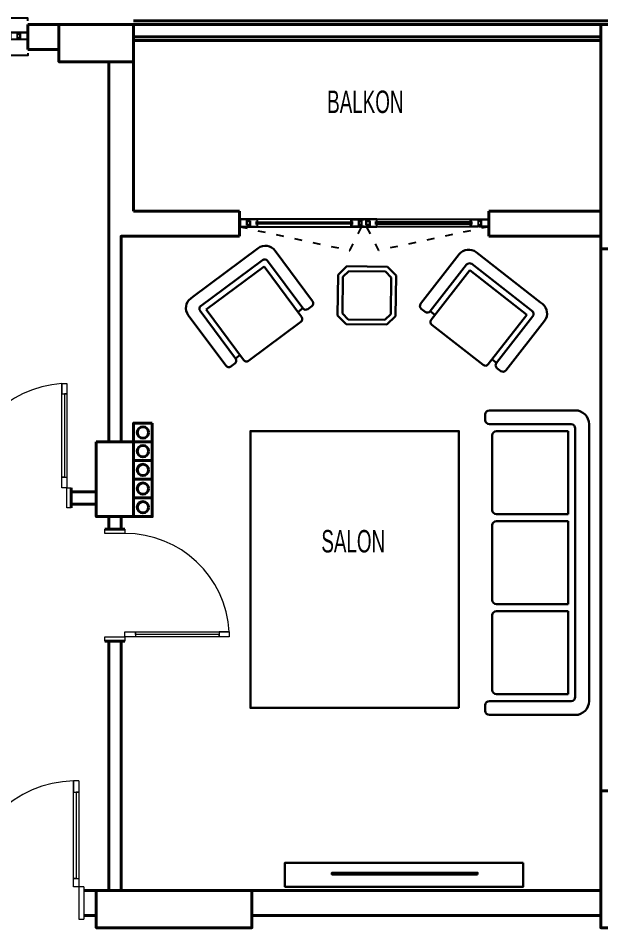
# Model space of a CAD drawing. Header units: millimetres. Extents: x 52 to 4690, y 30 to 1580.
# Drawn here: x 1600 to 2067, y 850 to 1580 of the extents above; entities that cross this region are included whole.
import ezdxf

# ---------------------------------------------------------------- set-up
doc = ezdxf.new("R2010")
doc.units = ezdxf.units.MM
doc.linetypes.add('ACAD_ISO03W100', pattern=[30, 12, -18])
for name, color, linetype, lineweight in [('CAM', 253, 'Continuous', 15), ('duvar_40', 45, 'Continuous', 40), ('PENC_25', 74, 'Continuous', 25), ('TEF', 145, 'Continuous', 30), ('yazı', 253, 'Continuous', 20)]:
    doc.layers.add(name, color=color, linetype=linetype, lineweight=lineweight)
doc.styles.add('ARIAL', font='Arial')

# ---------------------------------------------------------------- blocks, each defined once
blk = doc.blocks.new('4')
at = {"layer": 'TEF', "flags": 128}
for points in [[(2004.912652, 902.062508), (1813.559755, 902.062508), (1813.559755, 882.851427), (2004.912652, 882.851427)], [(1968.274811, 892.72211), (1851.391522, 892.72211), (1851.391522, 894.087534), (1968.274811, 894.087534)]]:
    blk.add_lwpolyline(points, close=True, dxfattribs=at)
blk = doc.blocks.new('26')
at = {"layer": 'CAM'}
for p, q in [((1791.00188, 1415.980656), (1791.00188, 1416.480656)), ((1791.00188, 1416.480656), (1867.562877, 1416.480656)), ((1867.562877, 1416.480656), (1867.562877, 1415.980656)), ((1963.323881, 1416.480656), (1886.762884, 1416.480656)), ((1886.762884, 1416.480656), (1886.762884, 1415.980656)), ((1963.323881, 1415.980656), (1963.323881, 1416.480656)), ((1867.562877, 1415.980656), (1791.00188, 1415.980656)), ((1791.00188, 1414.480656), (1791.00188, 1414.980656)), ((1791.00188, 1414.980656), (1867.562877, 1414.980656)), ((1867.562877, 1414.480656), (1791.00188, 1414.480656)), ((1867.562877, 1414.980656), (1867.562877, 1414.480656)), ((1886.762884, 1415.980656), (1963.323881, 1415.980656)), ((1963.323881, 1414.980656), (1886.762884, 1414.980656)), ((1886.762884, 1414.980656), (1886.762884, 1414.480656)), ((1886.762884, 1414.480656), (1963.323881, 1414.480656)), ((1963.323881, 1414.480656), (1963.323881, 1414.980656))]:
    blk.add_line(p, q, dxfattribs=at)
at = {"layer": 'duvar_40', "linetype": 'ByBlock'}
for p, q in [((1777.162892, 1404.851439), (1777.162892, 1424.851439)), ((1977.162892, 1404.851439), (1977.162892, 1424.851439))]:
    blk.add_line(p, q, dxfattribs=at)
at = {"layer": 'PENC_25'}
for p, q in [((1777.16288, 1418.480657), (1777.16288, 1418.480657)), ((1777.16288, 1418.480657), (1777.16288, 1412.480654)), ((1777.16288, 1412.480654), (1777.16288, 1418.480657)), ((1783.187662, 1418.480657), (1777.16288, 1418.480657)), ((1777.16288, 1418.480657), (1777.16288, 1415.480656)), ((1782.987662, 1418.280657), (1777.58766, 1418.280657)), ((1777.58766, 1418.280657), (1777.58766, 1416.680656)), ((1777.58766, 1416.680656), (1777.58766, 1416.680656)), ((1777.58766, 1416.680656), (1777.58766, 1414.280656)), ((1782.987662, 1413.780656), (1782.987662, 1418.280657)), ((1783.187662, 1413.980656), (1783.187662, 1418.480657)), ((1791.70188, 1418.480657), (1783.487662, 1418.480657)), ((1783.487662, 1418.480657), (1783.487662, 1416.980656)), ((1783.487662, 1416.980656), (1785.487663, 1416.980656)), ((1791.50188, 1418.280657), (1783.687662, 1418.280657)), ((1783.687662, 1418.280657), (1783.687662, 1417.180656)), ((1783.687662, 1417.180656), (1785.687663, 1417.180656)), ((1785.487663, 1416.980656), (1785.487663, 1412.480654)), ((1785.687663, 1417.180656), (1785.687663, 1412.680654)), ((1790.80188, 1414.280656), (1790.80188, 1416.680656)), ((1790.80188, 1416.680656), (1791.50188, 1416.680656)), ((1791.00188, 1414.480656), (1791.00188, 1416.480656)), ((1791.00188, 1416.480656), (1791.70188, 1416.480656)), ((1791.50188, 1416.680656), (1791.50188, 1418.280657)), ((1791.70188, 1416.480656), (1791.70188, 1418.480657)), ((1877.16288, 1418.480657), (1791.70188, 1418.480657)), ((1866.862877, 1418.480657), (1874.86288, 1418.480657)), ((1866.862877, 1416.480656), (1866.862877, 1418.480657)), ((1867.562877, 1416.480656), (1866.862877, 1416.480656)), ((1867.062877, 1418.280657), (1874.66288, 1418.280657)), ((1867.062877, 1416.680656), (1867.062877, 1418.280657)), ((1867.762877, 1416.680656), (1867.062877, 1416.680656)), ((1867.562877, 1414.480656), (1867.562877, 1416.480656)), ((1867.762877, 1414.280656), (1867.762877, 1416.680656)), ((1874.66288, 1417.180656), (1872.662879, 1417.180656)), ((1872.662879, 1417.180656), (1872.662879, 1412.680654)), ((1874.86288, 1416.980656), (1872.862879, 1416.980656)), ((1872.862879, 1416.980656), (1872.862879, 1412.480654)), ((1874.66288, 1418.280657), (1874.66288, 1417.180656)), ((1874.86288, 1418.480657), (1874.86288, 1416.980656)), ((1875.16288, 1413.980656), (1875.16288, 1418.480657)), ((1875.16288, 1418.480657), (1877.16288, 1418.480657)), ((1875.36288, 1413.780656), (1875.36288, 1418.280657)), ((1875.36288, 1418.280657), (1877.16288, 1418.280657)), ((1879.162881, 1418.480657), (1877.16288, 1418.480657)), ((1877.16288, 1418.480657), (1962.623881, 1418.480657)), ((1878.962881, 1418.280657), (1877.16288, 1418.280657)), ((1878.962881, 1413.780656), (1878.962881, 1418.280657)), ((1879.162881, 1413.980656), (1879.162881, 1418.480657)), ((1887.462884, 1418.480657), (1879.462881, 1418.480657)), ((1879.462881, 1418.480657), (1879.462881, 1416.980656)), ((1879.462881, 1416.980656), (1881.462882, 1416.980656)), ((1887.262884, 1418.280657), (1879.662881, 1418.280657)), ((1879.662881, 1418.280657), (1879.662881, 1417.180656)), ((1879.662881, 1417.180656), (1881.662882, 1417.180656)), ((1881.462882, 1416.980656), (1881.462882, 1412.480654)), ((1881.662882, 1417.180656), (1881.662882, 1412.680654)), ((1886.562884, 1414.280656), (1886.562884, 1416.680656)), ((1886.562884, 1416.680656), (1887.262884, 1416.680656)), ((1886.762884, 1414.480656), (1886.762884, 1416.480656)), ((1886.762884, 1416.480656), (1887.462884, 1416.480656)), ((1887.262884, 1416.680656), (1887.262884, 1418.280657)), ((1887.462884, 1416.480656), (1887.462884, 1418.480657)), ((1962.623881, 1418.480657), (1970.838098, 1418.480657)), ((1962.623881, 1416.480656), (1962.623881, 1418.480657)), ((1963.323881, 1416.480656), (1962.623881, 1416.480656)), ((1962.823881, 1418.280657), (1970.638098, 1418.280657)), ((1962.823881, 1416.680656), (1962.823881, 1418.280657)), ((1963.523881, 1416.680656), (1962.823881, 1416.680656)), ((1963.323881, 1414.480656), (1963.323881, 1416.480656)), ((1963.523881, 1414.280656), (1963.523881, 1416.680656)), ((1970.638098, 1417.180656), (1968.638097, 1417.180656)), ((1968.638097, 1417.180656), (1968.638097, 1412.680654)), ((1970.838098, 1416.980656), (1968.838097, 1416.980656)), ((1968.838097, 1416.980656), (1968.838097, 1412.480654)), ((1970.638098, 1418.280657), (1970.638098, 1417.180656)), ((1970.838098, 1418.480657), (1970.838098, 1416.980656)), ((1971.138098, 1413.980656), (1971.138098, 1418.480657)), ((1971.138098, 1418.480657), (1977.16288, 1418.480657)), ((1971.338098, 1413.780656), (1971.338098, 1418.280657)), ((1971.338098, 1418.280657), (1976.738101, 1418.280657)), ((1976.738101, 1418.280657), (1976.738101, 1416.680656)), ((1976.738101, 1416.680656), (1976.738101, 1416.680656)), ((1976.738101, 1416.680656), (1976.738101, 1414.280656)), ((1977.16288, 1418.480657), (1977.16288, 1418.480657)), ((1977.16288, 1418.480657), (1977.16288, 1412.480654)), ((1977.16288, 1412.480654), (1977.16288, 1418.480657)), ((1977.16288, 1418.480657), (1977.16288, 1415.480656)), ((1777.16288, 1415.480656), (1777.16288, 1415.480656)), ((1777.16288, 1415.480656), (1777.16288, 1415.480656)), ((1777.16288, 1415.480656), (1777.16288, 1415.480656)), ((1777.16288, 1415.480656), (1777.16288, 1412.480654)), ((1777.16288, 1412.480654), (1777.16288, 1412.480654)), ((1777.16288, 1412.480654), (1785.187663, 1412.480654)), ((1777.58766, 1414.280656), (1777.58766, 1414.280656)), ((1777.58766, 1414.280656), (1777.58766, 1412.680654)), ((1777.58766, 1412.680654), (1784.987663, 1412.680654)), ((1784.987663, 1413.780656), (1782.987662, 1413.780656)), ((1785.187663, 1413.980656), (1783.187662, 1413.980656)), ((1784.987663, 1412.680654), (1784.987663, 1413.780656)), ((1785.187663, 1412.480654), (1785.187663, 1413.980656)), ((1785.487663, 1412.480654), (1791.70188, 1412.480654)), ((1785.687663, 1412.680654), (1791.50188, 1412.680654)), ((1791.50188, 1414.280656), (1790.80188, 1414.280656)), ((1791.70188, 1414.480656), (1791.00188, 1414.480656)), ((1791.50188, 1412.680654), (1791.50188, 1414.280656)), ((1791.70188, 1412.480654), (1791.70188, 1414.480656)), ((1791.70188, 1412.480654), (1877.16288, 1412.480654)), ((1866.862877, 1412.480654), (1866.862877, 1414.480656)), ((1866.862877, 1414.480656), (1867.562877, 1414.480656)), ((1872.862879, 1412.480654), (1866.862877, 1412.480654)), ((1867.062877, 1412.680654), (1867.062877, 1414.280656)), ((1867.062877, 1414.280656), (1867.762877, 1414.280656)), ((1872.662879, 1412.680654), (1867.062877, 1412.680654)), ((1873.162879, 1412.480654), (1873.162879, 1413.980656)), ((1873.162879, 1413.980656), (1875.16288, 1413.980656)), ((1877.16288, 1412.480654), (1873.162879, 1412.480654)), ((1873.362879, 1412.680654), (1873.362879, 1413.780656)), ((1873.362879, 1413.780656), (1875.36288, 1413.780656)), ((1877.16288, 1412.680654), (1873.362879, 1412.680654)), ((1877.16288, 1412.680654), (1880.962882, 1412.680654)), ((1877.16288, 1412.480654), (1881.162882, 1412.480654)), ((1962.623881, 1412.480654), (1877.16288, 1412.480654)), ((1880.962882, 1413.780656), (1878.962881, 1413.780656)), ((1881.162882, 1413.980656), (1879.162881, 1413.980656)), ((1880.962882, 1412.680654), (1880.962882, 1413.780656)), ((1881.162882, 1412.480654), (1881.162882, 1413.980656)), ((1881.462882, 1412.480654), (1887.462884, 1412.480654)), ((1881.662882, 1412.680654), (1887.262884, 1412.680654)), ((1887.262884, 1414.280656), (1886.562884, 1414.280656)), ((1887.462884, 1414.480656), (1886.762884, 1414.480656)), ((1887.262884, 1412.680654), (1887.262884, 1414.280656)), ((1887.462884, 1412.480654), (1887.462884, 1414.480656)), ((1962.623881, 1412.480654), (1962.623881, 1414.480656)), ((1962.623881, 1414.480656), (1963.323881, 1414.480656)), ((1968.838097, 1412.480654), (1962.623881, 1412.480654)), ((1962.823881, 1412.680654), (1962.823881, 1414.280656)), ((1962.823881, 1414.280656), (1963.523881, 1414.280656)), ((1968.638097, 1412.680654), (1962.823881, 1412.680654)), ((1969.138097, 1412.480654), (1969.138097, 1413.980656)), ((1969.138097, 1413.980656), (1971.138098, 1413.980656)), ((1977.16288, 1412.480654), (1969.138097, 1412.480654)), ((1969.338097, 1412.680654), (1969.338097, 1413.780656)), ((1969.338097, 1413.780656), (1971.338098, 1413.780656)), ((1976.738101, 1412.680654), (1969.338097, 1412.680654)), ((1976.738101, 1414.280656), (1976.738101, 1414.280656)), ((1976.738101, 1414.280656), (1976.738101, 1412.680654)), ((1977.16288, 1415.480656), (1977.16288, 1415.480656)), ((1977.16288, 1415.480656), (1977.16288, 1415.480656)), ((1977.16288, 1415.480656), (1977.16288, 1415.480656)), ((1977.16288, 1415.480656), (1977.16288, 1412.480654)), ((1977.16288, 1412.480654), (1977.16288, 1412.480654))]:
    blk.add_line(p, q, dxfattribs=at)
at = {"layer": 'PENC_25', "linetype": 'ACAD_ISO03W100', "ltscale": 0.5}
for p, q in [((1777.332538, 1412.480665), (1865.744757, 1393.437768)), ((1865.744757, 1393.437768), (1875.332538, 1412.480665)), ((1888.92032, 1393.437768), (1879.332539, 1412.480665)), ((1977.332538, 1412.480665), (1888.92032, 1393.437768))]:
    blk.add_line(p, q, dxfattribs=at)
blk = doc.blocks.new('27')
at = {"layer": 'CAM', "flags": 128}
for points in [[(1472.438115, 1566.142956), (1531.500244, 1566.142956), (1531.500244, 1566.642956), (1472.438115, 1566.642956)], [(1472.438115, 1564.642956), (1531.500244, 1564.642956), (1531.500244, 1565.142956), (1472.438115, 1565.142956)], [(1544.400249, 1566.142956), (1593.323893, 1566.142956), (1593.323893, 1566.642956), (1544.400249, 1566.642956)], [(1544.400249, 1564.642956), (1593.323893, 1564.642956), (1593.323893, 1565.142956), (1544.400249, 1565.142956)]]:
    blk.add_lwpolyline(points, close=True, dxfattribs=at)
at = {"layer": 'duvar_40', "linetype": 'ByBlock', "flags": 128}
for points in [[(1467.162892, 1554.851439), (1467.162892, 1574.851439)], [(1607.162892, 1554.851439), (1607.162892, 1574.851439)]]:
    blk.add_lwpolyline(points, dxfattribs=at)
at = {"layer": 'PENC_25'}
for p, q in [((1473.138115, 1568.642957), (1592.623893, 1568.642957)), ((1592.623893, 1562.642954), (1473.138115, 1562.642954))]:
    blk.add_line(p, q, dxfattribs=at)
at = {"layer": 'PENC_25', "flags": 128}
for points in [[(1607.162892, 1577.851439), (1607.162892, 1579.851439), (1467.162892, 1579.851439), (1467.162892, 1577.851439)], [(1607.162892, 1551.851439), (1607.162892, 1549.934472), (1467.162892, 1549.934472), (1467.162892, 1551.851439)]]:
    blk.add_lwpolyline(points, dxfattribs=at)
for points in [[(1467.162892, 1568.642957), (1467.162892, 1562.642954), (1467.162892, 1562.642954)], [(1473.138115, 1562.642954), (1467.162892, 1562.642954), (1467.162892, 1568.642957), (1473.138115, 1568.642957), (1473.138115, 1566.642956), (1472.438115, 1566.642956), (1472.438115, 1564.642956), (1473.138115, 1564.642956)], [(1472.938115, 1562.842954), (1467.338112, 1562.842954), (1467.338112, 1568.442957), (1472.938115, 1568.442957), (1472.938115, 1566.842956), (1472.238115, 1566.842956), (1472.238115, 1564.442956), (1472.938115, 1564.442956)], [(1530.600244, 1566.142956), (1531.500244, 1566.142956), (1531.500244, 1565.142956), (1530.600244, 1565.142956)], [(1530.800244, 1562.642954), (1538.800247, 1562.642954), (1538.800247, 1564.142956), (1536.800246, 1564.142956), (1536.800246, 1568.642957), (1530.800244, 1568.642957), (1530.800244, 1566.642956), (1531.500244, 1566.642956), (1531.500244, 1564.642956), (1530.800244, 1564.642956)], [(1531.000244, 1562.842954), (1538.600247, 1562.842954), (1538.600247, 1563.942956), (1536.600246, 1563.942956), (1536.600246, 1568.442957), (1531.000244, 1568.442957), (1531.000244, 1566.842956), (1531.700244, 1566.842956), (1531.700244, 1564.442956), (1531.000244, 1564.442956)], [(1545.100249, 1568.642957), (1537.100246, 1568.642957), (1537.100246, 1567.142956), (1539.100247, 1567.142956), (1539.100247, 1562.642954), (1545.100249, 1562.642954), (1545.100249, 1564.642956), (1544.400249, 1564.642956), (1544.400249, 1566.642956), (1545.100249, 1566.642956)], [(1544.900249, 1568.442957), (1537.300246, 1568.442957), (1537.300246, 1567.342956), (1539.300247, 1567.342956), (1539.300247, 1562.842954), (1544.900249, 1562.842954), (1544.900249, 1564.442956), (1544.200249, 1564.442956), (1544.200249, 1566.842956), (1544.900249, 1566.842956)], [(1592.623893, 1568.642957), (1600.83811, 1568.642957), (1600.83811, 1567.142956), (1598.838109, 1567.142956), (1598.838109, 1562.642954), (1592.623893, 1562.642954), (1592.623893, 1564.642956), (1593.323893, 1564.642956), (1593.323893, 1566.642956), (1592.623893, 1566.642956)], [(1592.823893, 1568.442957), (1600.63811, 1568.442957), (1600.63811, 1567.342956), (1598.638109, 1567.342956), (1598.638109, 1562.842954), (1592.823893, 1562.842954), (1592.823893, 1564.442956), (1593.523893, 1564.442956), (1593.523893, 1566.842956), (1592.823893, 1566.842956)], [(1607.162892, 1562.642954), (1599.138109, 1562.642954), (1599.138109, 1564.142956), (1601.13811, 1564.142956), (1601.13811, 1568.642957), (1607.162892, 1568.642957), (1607.162892, 1565.642956)], [(1606.738112, 1562.842954), (1599.338109, 1562.842954), (1599.338109, 1563.942956), (1601.33811, 1563.942956), (1601.33811, 1568.442957), (1606.738112, 1568.442957), (1606.738112, 1566.842956), (1606.738112, 1564.442956)], [(1607.162892, 1568.642957), (1607.162892, 1562.642954)]]:
    blk.add_lwpolyline(points, close=True, dxfattribs=at)
blk = doc.blocks.new('A5')
at = {"layer": 'duvar_40', "linetype": 'ByBlock'}
for p, q in [((1552.162892, 1186.896065), (1552.162892, 1202.896159)), ((1552.162897, 1189.895986), (1552.162897, 1199.895986)), ((1642.162892, 1186.851481), (1642.162892, 1202.851575)), ((1642.162897, 1199.851402), (1642.162897, 1189.851402)), ((1552.151374, 1189.896742), (1552.162892, 1189.896742)), ((1552.162892, 1189.896742), (1552.151374, 1189.896742))]:
    blk.add_line(p, q, dxfattribs=at)
at = {"layer": 'PENC_25', "lineweight": 20}
for p, q in [((1634.690313, 1286.57498), (1638.690313, 1286.57498)), ((1552.162892, 1186.896014), (1552.162892, 1202.896159)), ((1552.162892, 1202.896159), (1555.63547, 1202.896159)), ((1555.63547, 1202.896159), (1555.63547, 1186.896065)), ((1638.690313, 1186.851481), (1638.690313, 1202.851575)), ((1638.690313, 1202.851575), (1642.162892, 1202.851575)), ((1642.162892, 1202.851575), (1642.162892, 1186.85143)), ((1555.63547, 1186.896065), (1552.162892, 1186.896065)), ((1642.162892, 1186.851481), (1638.690313, 1186.851481))]:
    blk.add_line(p, q, dxfattribs=at)
at = {"layer": 'PENC_25', "lineweight": 20, "flags": 128}
blk.add_lwpolyline([(1638.690313, 1286.57498), (1638.690313, 1202.851575), (1634.690313, 1202.851575), (1634.690313, 1286.57498), (1634.690313, 1278.502545), (1638.690313, 1278.502545), (1636.690313, 1278.502545), (1636.690313, 1211.413478), (1634.690313, 1211.413478), (1638.690313, 1211.413478)], dxfattribs=at)
at = {"layer": 'PENC_25', "lineweight": 20}
blk.add_arc((1639.437559, 1202.907461), 83.80209, 93.247447, 180.007727, dxfattribs=at)
blk = doc.blocks.new('A6')
at = {"layer": 'duvar_40', "linetype": 'ByBlock'}
for p, q in [((1669.207527, 1169.851441), (1685.20762, 1169.851441)), ((1672.207448, 1169.851436), (1682.207448, 1169.851436)), ((1672.208204, 1169.862959), (1672.208204, 1169.851441)), ((1672.208204, 1169.851441), (1672.208204, 1169.862959)), ((1669.162943, 1079.851441), (1685.163036, 1079.851441)), ((1682.162864, 1079.851436), (1672.162864, 1079.851436))]:
    blk.add_line(p, q, dxfattribs=at)
at = {"layer": 'PENC_25', "lineweight": 20}
for p, q in [((1669.207476, 1169.851441), (1685.20762, 1169.851441)), ((1669.207527, 1166.378863), (1669.207527, 1169.851441)), ((1685.20762, 1169.851441), (1685.20762, 1166.378863)), ((1685.20762, 1166.378863), (1669.207527, 1166.378863)), ((1669.162943, 1083.324019), (1685.163036, 1083.324019)), ((1669.162943, 1079.851441), (1669.162943, 1083.324019)), ((1685.163036, 1083.324019), (1685.163036, 1079.851441)), ((1768.886442, 1087.324019), (1768.886442, 1083.324019)), ((1685.163036, 1079.851441), (1669.162892, 1079.851441))]:
    blk.add_line(p, q, dxfattribs=at)
at = {"layer": 'PENC_25', "lineweight": 20, "flags": 128}
blk.add_lwpolyline([(1768.886442, 1083.324019), (1685.163036, 1083.324019), (1685.163036, 1087.324019), (1768.886442, 1087.324019), (1760.814006, 1087.324019), (1760.814006, 1083.324019), (1760.814006, 1085.324019), (1693.724939, 1085.324019), (1693.724939, 1087.324019), (1693.724939, 1083.324019)], dxfattribs=at)
at = {"layer": 'PENC_25', "lineweight": 20}
blk.add_arc((1685.218922, 1082.576774), 83.80209, 3.247447, 90.007727, dxfattribs=at)
blk = doc.blocks.new('A7')
at = {"layer": 'duvar_40', "linetype": 'ByBlock'}
blk.add_line((1552.162908, 856.835426), (1552.162908, 882.835444), dxfattribs=at)
blk.add_line((1552.162908, 856.835426), (1552.162908, 882.835444), dxfattribs=at)
at = {"layer": 'PENC_25', "lineweight": 20}
for p, q in [((1556.021328, 882.835444), (1552.162908, 882.835444)), ((1552.162908, 882.835444), (1552.162908, 856.835426)), ((1556.021328, 882.835444), (1552.162908, 882.835444)), ((1552.162908, 882.835444), (1552.162908, 856.835426)), ((1556.021328, 856.835426), (1556.021328, 882.835444)), ((1556.021328, 856.835426), (1556.021328, 882.835444)), ((1652.162908, 882.851448), (1648.304487, 882.851448)), ((1648.304487, 882.851448), (1648.304487, 856.85143)), ((1652.162908, 882.851448), (1652.162908, 856.835426)), ((1552.162908, 856.835426), (1556.021328, 856.835426)), ((1552.162908, 856.835426), (1556.021328, 856.835426)), ((1648.304487, 856.85143), (1652.162908, 856.85143))]:
    blk.add_line(p, q, dxfattribs=at)
at = {"layer": 'PENC_25', "lineweight": 20, "flags": 128}
for points in [[(1648.304487, 967.765771), (1648.304487, 882.851448), (1643.860043, 882.851448), (1643.860043, 967.765771), (1643.860043, 958.796398), (1648.304487, 958.796398), (1646.082265, 958.796398), (1646.082265, 889.322389), (1643.860043, 889.322389), (1648.304487, 889.322389)], [(1648.304487, 967.765771), (1643.860043, 967.765771)]]:
    blk.add_lwpolyline(points, dxfattribs=at)
at = {"layer": 'PENC_25', "lineweight": 20}
blk.add_arc((1646.373421, 877.277811), 90.522859, 91.591029, 176.480123, dxfattribs=at)
blk = doc.blocks.new('kjnklnlkfşfg')
at = {"layer": 'TEF'}
for p, q in [((55334.864809, 10899.803117), (55334.864809, 10957.580895)), ((55398.198142, 10960.914228), (55338.198142, 10960.914228)), ((55401.531476, 10899.803117), (55401.531476, 10957.580895)), ((55318.198142, 10894.247562), (55318.198142, 10952.02534)), ((55325.97592, 10955.358673), (55321.531476, 10955.358673)), ((55329.309254, 10897.580895), (55329.309254, 10952.02534)), ((55329.309254, 10952.02534), (55334.864809, 10952.02534)), ((55401.531476, 10952.02534), (55406.608263, 10952.02534)), ((55406.608263, 10897.580895), (55406.608263, 10952.02534)), ((55409.941597, 10955.358673), (55414.386041, 10955.358673)), ((55417.719374, 10894.247562), (55417.719374, 10952.02534)), ((55401.531476, 10899.803117), (55334.864809, 10899.803117)), ((55404.309254, 10894.247562), (55332.642587, 10894.247562)), ((55404.309254, 10883.136451), (55329.309254, 10883.136451)), ((55404.309254, 10883.136451), (55406.608434, 10883.136451))]:
    blk.add_line(p, q, dxfattribs=at)
for centre, radius, start, end in [((55338.198142, 10957.580895), 3.333333, 90, 180), ((55398.198142, 10957.580895), 3.333333, 0, 90), ((55321.531476, 10952.02534), 3.333333, 90, 180), ((55325.97592, 10952.02534), 3.333333, 0, 90), ((55409.941597, 10952.02534), 3.333333, 90, 180), ((55414.386041, 10952.02534), 3.333333, 0, 90), ((55332.642587, 10897.580895), 3.333333, 180, 270), ((55403.27493, 10897.580895), 3.333333, 270, 0), ((55329.309254, 10894.247562), 11.111111, 180, 270), ((55406.608263, 10894.247562), 11.111111, 270, 0)]:
    blk.add_arc(centre, radius, start, end, dxfattribs=at)
blk = doc.blocks.new('ÇSDKJLFGDF')
at = {"layer": 'TEF'}
for p, q in [((86252.764353, -35586.344067), (86314.764353, -35586.344067)), ((86317.764353, -35593.344067), (86317.764353, -35589.344067)), ((86242.764353, -35696.344067), (86242.764353, -35596.344067)), ((86252.764353, -35696.344067), (86252.764353, -35599.344067)), ((86255.764353, -35596.344067), (86314.764353, -35596.344067)), ((86257.764353, -35661.344067), (86257.764353, -35601.344067)), ((86257.764353, -35601.344067), (86309.764353, -35601.344067)), ((86312.764353, -35658.344067), (86312.764353, -35604.344067)), ((86257.764353, -35661.344067), (86309.764353, -35661.344067)), ((86257.764353, -35666.344067), (86309.764353, -35666.344067)), ((86257.764353, -35696.344067), (86257.764353, -35666.344067)), ((86312.764353, -35696.344067), (86312.764353, -35669.344067)), ((86242.764353, -35696.344067), (86242.764353, -35796.344067)), ((86252.764353, -35696.344067), (86252.764353, -35793.344067)), ((86257.764353, -35696.344067), (86257.764353, -35726.344067)), ((86312.764353, -35696.344067), (86312.764353, -35723.344067)), ((86257.764353, -35726.344067), (86309.764353, -35726.344067)), ((86257.764353, -35731.344067), (86257.764353, -35791.344067)), ((86257.764353, -35731.344067), (86309.764353, -35731.344067)), ((86312.764353, -35734.344067), (86312.764353, -35788.344067)), ((86257.764353, -35791.344067), (86309.764353, -35791.344067)), ((86255.764353, -35796.344067), (86314.764353, -35796.344067)), ((86317.764353, -35799.344067), (86317.764353, -35803.344067)), ((86252.764353, -35806.344067), (86314.764353, -35806.344067))]:
    blk.add_line(p, q, dxfattribs=at)
for centre, radius, start, end in [((86252.764353, -35596.344067), 10, 90, 180), ((86314.764353, -35589.344067), 3, 0, 90), ((86314.764353, -35593.344067), 3, 270, 0), ((86255.764353, -35599.344067), 3, 90, 180), ((86309.764353, -35604.344067), 3, 0, 90), ((86309.764353, -35658.344067), 3, 270, 0), ((86309.764353, -35669.344067), 3, 0, 90), ((86309.764353, -35723.344067), 3, 270, 0), ((86309.764353, -35734.344067), 3, 0, 90), ((86255.764353, -35793.344067), 3, 180, 270), ((86309.764353, -35788.344067), 3, 270, 0), ((86252.764353, -35796.344067), 10, 180, 270), ((86314.764353, -35799.344067), 3, 0, 90), ((86314.764353, -35803.344067), 3, 270, 0)]:
    blk.add_arc(centre, radius, start, end, dxfattribs=at)

msp = doc.modelspace()

# ---------------------------------------------------------------- linework, layer by layer
at = {"layer": 'duvar_40', "linetype": 'ByBlock'}
for p, q in [((1607.162892, 1574.851439), (1692.162892, 1574.851439)), ((1692.162892, 1574.851439), (1692.162892, 1424.851439)), ((2067.162892, 1424.851439), (2067.162892, 1574.851439)), ((2067.162892, 1574.851439), (2067.162942, 1574.851439)), ((1692.162892, 1424.851439), (1777.162892, 1424.851439)), ((1977.162892, 1424.851439), (2067.162892, 1424.851439)), ((2067.162892, 879.85143), (2067.162892, 1404.851439)), ((1787.162892, 879.85143), (2067.162892, 879.85143)), ((1652.162908, 859.85143), (1662.162908, 859.85143)), ((1787.162892, 859.85143), (2067.162893, 859.85143))]:
    msp.add_line(p, q, dxfattribs=at)
at = {"layer": 'duvar_40', "linetype": 'ByBlock', "flags": 128}
for points in [[(1692.162892, 1577.851439), (2387.162892, 1577.851439)], [(1632.162444, 1544.851439), (1692.162892, 1544.851439), (1692.162892, 1574.851439), (1632.162444, 1574.851439), (1632.162444, 1544.851439)], [(1692.162892, 1574.851439), (2387.162892, 1574.851439)], [(2067.162892, 1574.851439), (2067.162892, 1394.851439), (2097.162892, 1394.851439), (2097.162892, 1574.851439), (2067.162892, 1574.851439)], [(1692.162892, 1564.851439), (2067.162892, 1564.851439)], [(1692.162892, 1561.851439), (2067.162892, 1561.851439)], [(1632.162444, 1554.851439), (1607.162892, 1554.851439)], [(1672.162892, 1239.851345), (1672.162892, 1404.851439), (1672.162892, 1544.851439)], [(1777.162892, 1404.851439), (1682.162892, 1404.851439), (1682.162892, 1239.851345)], [(2067.162892, 1404.851439), (1977.162892, 1404.851439)], [(1707.162908, 1254.851392), (1707.162908, 1239.851392), (1692.162908, 1239.851338), (1692.162908, 1254.851392), (1707.162908, 1254.851392)], [(1662.162892, 1239.851345), (1662.162892, 1179.851441), (1692.162892, 1179.851441), (1692.162892, 1239.851345), (1662.162892, 1239.851345)], [(1707.162908, 1239.851399), (1707.162908, 1224.851399), (1692.162908, 1224.851399), (1692.162908, 1239.851345), (1707.162908, 1239.851399)], [(1707.162898, 1224.851406), (1707.162898, 1209.851406), (1692.162898, 1209.851406), (1692.162898, 1224.851406), (1707.162898, 1224.851406)], [(1707.162896, 1209.851428), (1707.162896, 1194.851428), (1692.162896, 1194.851428), (1692.162896, 1209.851428), (1707.162896, 1209.851428)], [(1642.162892, 1199.85143), (1662.162892, 1199.85143)], [(1707.162893, 1194.851451), (1707.162893, 1179.851451), (1692.162893, 1179.851451), (1692.162893, 1194.851451), (1707.162893, 1194.851451)], [(1662.162892, 1189.85143), (1642.162892, 1189.85143)], [(1672.162892, 1169.851441), (1672.162892, 1179.851441)], [(1682.162892, 1179.851441), (1682.162892, 1169.851441)], [(1672.162892, 879.851414), (1672.162892, 1079.851441)], [(1682.162892, 1079.851441), (1682.162892, 879.851414)], [(2097.162882, 959.851414), (2067.162893, 959.851414), (2067.162893, 849.851414), (2097.162882, 849.851414), (2097.162882, 959.851414)], [(1652.162908, 879.85143), (1662.162908, 879.85143)], [(1662.162908, 849.851414), (1787.162892, 849.851414), (1787.162892, 879.851414), (1662.162908, 879.851414), (1662.162908, 849.851414)]]:
    msp.add_lwpolyline(points, dxfattribs=at)
for points in [[(1632.163018, 1574.851439), (1692.16314, 1574.851439), (1692.16314, 1544.851527), (1632.163018, 1544.851527)], [(1632.163018, 1574.851439), (1692.162842, 1574.851439), (1692.162842, 1544.851527), (1632.163018, 1544.851527)], [(1662.16293, 1239.85158), (1692.16314, 1239.85158), (1692.16314, 1179.851458), (1662.16293, 1179.851458)], [(1662.16293, 1239.85158), (1692.162842, 1239.85158), (1692.162842, 1179.851458), (1662.16293, 1179.851458)], [(1662.16293, 879.851446), (1787.163109, 879.851446), (1787.163109, 849.851534), (1662.16293, 849.851534)], [(1662.16293, 879.851446), (1787.163109, 879.851446), (1787.163109, 849.851534), (1662.16293, 849.851534)]]:
    msp.add_lwpolyline(points, close=True, dxfattribs=at)
at = {"layer": 'duvar_40', "linetype": 'ByBlock'}
for centre in [(1699.662908, 1247.351392), (1699.662908, 1232.351399), (1699.662898, 1217.351406), (1699.662896, 1202.351428), (1699.662893, 1187.351451)]:
    msp.add_circle(centre, 4.53413, dxfattribs=at)
at = {"layer": 'TEF'}
for p, q in [((1856.317612, 1373.943894), (1863.319578, 1380.78564)), ((1895.988856, 1380.407542), (1863.319578, 1380.78564)), ((1895.988856, 1380.407542), (1902.830601, 1373.405577)), ((1856.317612, 1373.943894), (1855.939515, 1341.274616)), ((1860.175113, 1372.293509), (1864.880244, 1376.890976)), ((1894.33847, 1376.550041), (1864.880244, 1376.890976)), ((1894.33847, 1376.550041), (1898.935937, 1371.84491)), ((1902.452503, 1340.736299), (1902.830601, 1373.405577)), ((1860.175113, 1372.293509), (1859.834179, 1342.835282)), ((1898.595002, 1342.386684), (1898.935937, 1371.84491)), ((1855.939515, 1341.274616), (1862.78126, 1334.272651)), ((1859.834179, 1342.835282), (1864.431646, 1338.130152)), ((1864.431646, 1338.130152), (1893.889872, 1337.789217)), ((1898.595002, 1342.386684), (1893.889872, 1337.789217)), ((1902.452503, 1340.736299), (1895.450538, 1333.894553)), ((1862.78126, 1334.272651), (1895.450538, 1333.894553))]:
    msp.add_line(p, q, dxfattribs=at)
at = {"layer": 'TEF', "linetype": 'ByBlock', "elevation": 0.205149, "flags": 128}
msp.add_lwpolyline([(1953.319512, 1026.267139), (1785.897909, 1026.267139), (1785.897909, 1248.42813), (1953.319512, 1248.42813)], close=True, dxfattribs=at)

# ---------------------------------------------------------------- block references
for name in ['27', '26', 'A5', 'A6', 'A7', '4']:
    msp.add_blockref(name, (0, 0))
at = {"layer": 'TEF', "linetype": 'ByBlock', "xscale": 0.872177}
for p, yscale, zscale, rotation in [((34835.641014, 37822.690376), 0.872177, 0.872177, 216.660828), ((-30224.382568, 38574.475201), -0.872177, -0.872177, 322.013006)]:
    msp.add_blockref('kjnklnlkfşfg', p, dxfattribs=dict(at, yscale=yscale, zscale=zscale, rotation=rotation))
at = {"layer": 'TEF', "xscale": -1.111111, "yscale": 1.111111, "zscale": 1.111111}
msp.add_blockref('ÇSDKJLFGDF', (97883.036885, 40805.492966), dxfattribs=at)

# ---------------------------------------------------------------- texts
at = {"layer": 'yazı', "style": 'ARIAL', "width": 0.6}
for s, p in [('BALKON', (1847.554964, 1503.754177, -6562.999728)), ('SALON', (1842.867561, 1151.084876, -6562.999728))]:
    msp.add_text(s, height=18, dxfattribs=at).set_placement(p)

doc.saveas('drawing.dxf')
